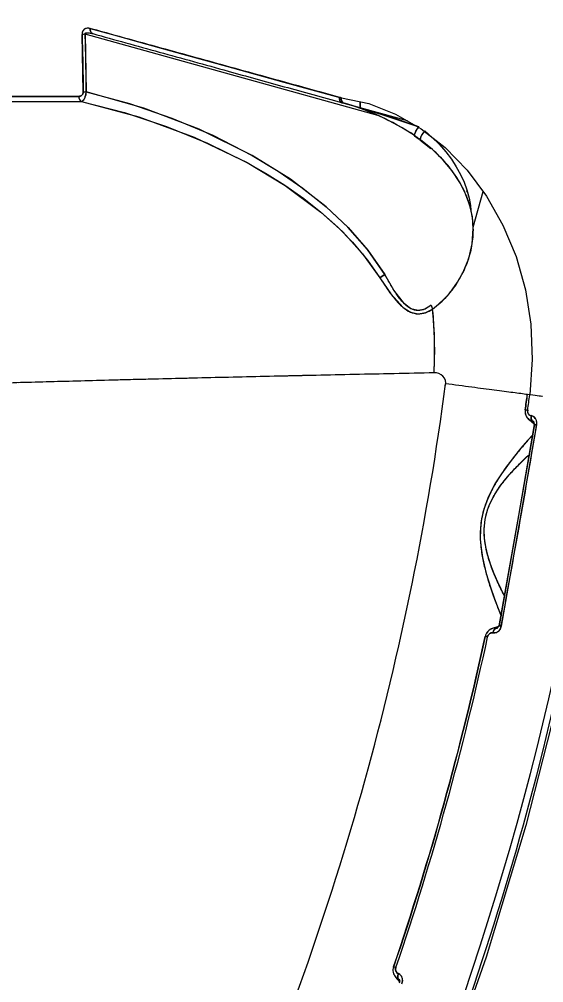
# Model space of a CAD drawing. Header units: millimetres. Extents: x -6879 to 7341, y -8047 to 7187.
# Drawn here: x -234.8 to -135.6, y -2555.5 to -2373.2 of the extents above; entities that cross this region are included whole.
import ezdxf

# ---------------------------------------------------------------- set-up
doc = ezdxf.new("R2010")
doc.units = ezdxf.units.MM
for name, color, linetype in [('DIKOM_ОБЪЕКТ', 7, 'Continuous'), ('DIKOM_РАЗМЕР_ЗОНА', 7, 'Continuous'), ('DIKOM_РАЗМЕР_ОБЪЕКТА', 7, 'Continuous')]:
    doc.layers.add(name, color=color, linetype=linetype)
doc.styles.add('style1', font='arial.ttf', dxfattribs={"width": 0.8})
doc.dimstyles.new('1-50', dxfattribs={"dimtxt": 300, "dimasz": 200, "dimexe": 100, "dimexo": 0, "dimgap": 100, "dimtad": 0, "dimdec": 0, "dimtxsty": 'style1', "dimcen": 0, "dimclrd": 7, "dimclre": 7, "dimadec": 1, "dimazin": 2, "dimtfac": 1, "dimtdec": 0, "dimtmove": 1, "dimatfit": 3, "dimfxl": 0, "dimlwd": 25, "dimlwe": 18, "dimarcsym": 0})

# ---------------------------------------------------------------- blocks, each defined once
blk = doc.blocks.new('*D19')
at = {"layer": 'Defpoints', "color": 0, "transparency": 16777216}
for p in [(5624.04, 6094.27), (-4435.35, 2864.29), (5624.04, -2640.11)]:
    blk.add_point(p, dxfattribs=at)
at = {"layer": 'DIKOM_РАЗМЕР_ОБЪЕКТА', "color": 7, "lineweight": 18, "transparency": 16777216}
for p, q in [((-4435.35, 2864.29), (-4435.35, 6194.27)), ((5624.04, -2640.11), (5624.04, 6194.27))]:
    blk.add_line(p, q, dxfattribs=at)
at = {"layer": 'DIKOM_РАЗМЕР_ОБЪЕКТА', "color": 7, "lineweight": 25, "transparency": 16777216}
for p, q in [((-4235.35, 6094.27), (2113.67, 6094.27)), ((5424.04, 6094.27), (3193.46, 6094.27))]:
    blk.add_line(p, q, dxfattribs=at)
at = {"layer": 'DIKOM_РАЗМЕР_ОБЪЕКТА', "color": 7, "transparency": 16777216}
for points in [[(-4235.35, 6127.6), (-4235.35, 6060.94), (-4435.35, 6094.27)], [(5424.04, 6127.6), (5424.04, 6060.94), (5624.04, 6094.27)]]:
    blk.add_solid(points, dxfattribs=at)
at = {"layer": 'DIKOM_РАЗМЕР_ОБЪЕКТА', "color": 0, "transparency": 16777216, "insert": (2653.56, 6094.27), "char_height": 300, "attachment_point": 5, "style": 'style1'}
blk.add_mtext('10100', dxfattribs=at)
blk = doc.blocks.new('*D17')
at = {"layer": 'Defpoints', "color": 0, "transparency": 16777216}
for p in [(-5935.35, 6990.27), (-5935.35, 998.27), (7340.79, -2830.86)]:
    blk.add_point(p, dxfattribs=at)
at = {"layer": 'DIKOM_РАЗМЕР_ЗОНА', "color": 7, "lineweight": 18, "transparency": 16777216}
for p, q in [((-5935.35, 998.27), (-5935.35, 7090.27)), ((7340.79, -2830.86), (7340.79, 7090.27))]:
    blk.add_line(p, q, dxfattribs=at)
at = {"layer": 'DIKOM_РАЗМЕР_ЗОНА', "color": 7, "lineweight": 25, "transparency": 16777216}
for p, q in [((-5735.35, 6990.27), (2016.67, 6990.27)), ((7140.79, 6990.27), (3096.46, 6990.27))]:
    blk.add_line(p, q, dxfattribs=at)
at = {"layer": 'DIKOM_РАЗМЕР_ЗОНА', "color": 7, "transparency": 16777216}
for points in [[(-5735.35, 7023.6), (-5735.35, 6956.94), (-5935.35, 6990.27)], [(7140.79, 7023.6), (7140.79, 6956.94), (7340.79, 6990.27)]]:
    blk.add_solid(points, dxfattribs=at)
at = {"layer": 'DIKOM_РАЗМЕР_ЗОНА', "color": 0, "transparency": 16777216, "insert": (2556.56, 6990.27), "char_height": 300, "attachment_point": 5, "style": 'style1'}
blk.add_mtext('13300', dxfattribs=at)

msp = doc.modelspace()

# ---------------------------------------------------------------- linework, layer by layer
at = {"layer": 'DIKOM_ОБЪЕКТ', "color": 7, "linetype": 'Continuous', "lineweight": 15}
for p, q in [((-222.68, -2386.99), (-222.89, -2376.08)), ((-166.95, -2391.4), (-222.3, -2376.05)), ((-222.3, -2376.05), (-222.09, -2386.97)), ((-166.95, -2391.4), (-222.3, -2376.05)), ((-174.17, -2387.99), (-174.13, -2388)), ((-174.13, -2388), (-173.86, -2388.06)), ((-173.88, -2388.94), (-173.73, -2389)), ((-173.81, -2388.98), (-173.79, -2388.98)), ((-173.68, -2389.01), (-173.8, -2388.98)), ((-173.77, -2388.99), (-173.8, -2388.98)), ((-173.74, -2389), (-173.77, -2388.99)), ((-161.36, -2392.43), (-172.12, -2389.44)), ((-161.36, -2392.43), (-172.12, -2389.44)), ((-170.31, -2388.82), (-170.31, -2389.95)), ((-170.31, -2389.95), (-170.31, -2388.82)), ((-160.05, -2395.25), (-159.16, -2395.89)), ((-158.1, -2394.34), (-158.1, -2394.35)), ((-158.1, -2394.34), (-158.1, -2394.35)), ((-159.02, -2396), (-156.94, -2397.67)), ((-148.92, -2412.54), (-147.05, -2405.79)), ((-138.24, -2444.27), (-138.7, -2444.21)), ((-138.63, -2447.16), (-139.09, -2447.1)), ((-139.09, -2447.1), (-138.63, -2447.16)), ((-137.93, -2448.24), (-137.96, -2448.23)), ((-137.96, -2448.23), (-137.93, -2448.24)), ((-143.98, -2488), (-137.26, -2449.88)), ((-136.93, -2449.95), (-143.64, -2488.04)), ((-138.37, -2448.96), (-137.38, -2449.73)), ((-137.68, -2449.27), (-138.29, -2449.01)), ((-137.42, -2449.48), (-137.68, -2449.27)), ((-137.66, -2449.27), (-137.49, -2449.36)), ((-137.49, -2449.36), (-137.66, -2449.27)), ((-137.63, -2448.3), (-137.53, -2448.4)), ((-137.21, -2449.9), (-136.94, -2450.05)), ((-137.21, -2449.9), (-136.94, -2450.05)), ((-136.93, -2449.64), (-136.93, -2449.64)), ((-144.15, -2488.11), (-145.34, -2488.49)), ((-144.59, -2488.43), (-144.26, -2488.32)), ((-143.63, -2487.95), (-143.93, -2487.99)), ((-143.63, -2487.95), (-143.93, -2487.99)), ((-143.8, -2488.02), (-143.63, -2487.99)), ((-143.63, -2487.99), (-143.8, -2488.02)), ((-143.75, -2488.34), (-143.74, -2488.33)), ((-146.65, -2489.99), (-146.2, -2490.09)), ((-146.2, -2490.09), (-146.65, -2489.99)), ((-146.26, -2489.88), (-146.32, -2489.9)), ((-145.2, -2489.31), (-145.18, -2489.31)), ((-145.18, -2489.31), (-145.2, -2489.31)), ((-144.7, -2488.44), (-144.59, -2488.43)), ((-144.37, -2488.41), (-144.56, -2488.44)), ((-144.56, -2488.44), (-144.37, -2488.41)), ((-163.98, -2552.47), (-163.54, -2552.62)), ((-163.54, -2552.62), (-163.98, -2552.47)), ((-163.73, -2552.72), (-163.69, -2552.77)), ((-163.06, -2553.81), (-163.08, -2553.8)), ((-163.08, -2553.8), (-163.06, -2553.81)), ((-162.78, -2553.93), (-162.7, -2554.05)), ((-163.62, -2554.43), (-162.8, -2555.38)), ((-163.01, -2554.87), (-163.56, -2554.5)), ((-163.01, -2554.87), (-162.79, -2555.13)), ((-162.84, -2555), (-162.99, -2554.87)), ((-162.84, -2555), (-162.99, -2554.87)), ((-162.34, -2555.38), (-162.35, -2555.38))]:
    msp.add_line(p, q, dxfattribs=at)
at = {"layer": 'DIKOM_ОБЪЕКТ', "color": 7, "linetype": 'Continuous', "lineweight": 15, "flags": 128}
for points in [[(-117.83, -2371.53), (-118.46, -2397.55), (-120.25, -2423.51), (-123.2, -2449.36), (-127.31, -2475.06), (-132.56, -2500.54), (-138.96, -2525.77), (-146.47, -2550.68), (-155.09, -2575.23), (-164.8, -2599.37), (-175.59, -2623.05), (-187.42, -2646.23), (-200.28, -2668.85)], [(-221.34, -2374.96), (-221.35, -2375.13), (-221.34, -2375.29), (-221.3, -2375.44), (-221.25, -2375.58), (-221.18, -2375.7), (-221.08, -2375.8), (-220.98, -2375.88), (-220.86, -2375.93)], [(-220.86, -2375.93), (-220.98, -2375.88), (-221.08, -2375.8), (-221.18, -2375.7), (-221.25, -2375.58), (-221.3, -2375.44), (-221.34, -2375.29), (-221.35, -2375.13), (-221.34, -2374.96)], [(-221.34, -2374.96), (-216.68, -2376.24), (-212.19, -2377.48), (-207.9, -2378.67), (-203.8, -2379.8), (-199.92, -2380.87), (-195.58, -2382.07), (-184.71, -2385.08), (-174.17, -2387.99)], [(-222.3, -2376.05), (-222.32, -2375.99), (-222.32, -2375.93), (-222.32, -2375.91), (-222.31, -2375.88), (-222.28, -2375.84), (-222.2, -2375.8), (-222.09, -2375.77), (-221.68, -2375.77), (-220.86, -2375.93)], [(-265.55, -2387.81), (-260.79, -2387.81), (-255.43, -2387.81), (-250.19, -2387.81), (-249.47, -2387.81), (-248.73, -2387.81), (-247.99, -2387.81), (-247.24, -2387.81), (-246.48, -2387.81), (-245.7, -2387.81), (-243.76, -2387.81), (-241.16, -2387.81), (-237.86, -2387.81), (-233.85, -2387.81), (-229.07, -2387.81), (-223.5, -2387.81)], [(-165.63, -2421.49), (-168.89, -2416.8), (-172.63, -2412.56), (-176.75, -2408.69), (-183.5, -2403.49), (-190.7, -2399.01), (-200.74, -2394.02), (-211.22, -2390.02), (-222.09, -2386.97)], [(-222.09, -2386.97), (-213.9, -2389.17), (-205.92, -2391.9), (-198.18, -2395.17), (-190.69, -2399.01), (-185.81, -2401.95), (-181.13, -2405.18), (-176.75, -2408.69), (-172.58, -2412.61), (-168.82, -2416.89), (-165.63, -2421.49)], [(-173.81, -2388.98), (-173.91, -2388.93), (-174, -2388.86), (-174.07, -2388.76), (-174.13, -2388.64), (-174.17, -2388.49), (-174.19, -2388.33), (-174.19, -2388.17), (-174.17, -2387.99)], [(-174.17, -2387.99), (-174.19, -2388.17), (-174.19, -2388.33), (-174.17, -2388.49), (-174.13, -2388.64), (-174.07, -2388.76), (-174, -2388.86), (-173.91, -2388.93), (-173.81, -2388.98)], [(-173.77, -2388.99), (-173.88, -2388.94), (-173.97, -2388.87), (-174.04, -2388.77), (-174.1, -2388.65), (-174.14, -2388.51), (-174.16, -2388.35), (-174.16, -2388.18), (-174.13, -2388)], [(-174.13, -2388), (-174.16, -2388.18), (-174.16, -2388.35), (-174.14, -2388.51), (-174.1, -2388.65), (-174.04, -2388.77), (-173.97, -2388.87), (-173.88, -2388.94), (-173.77, -2388.99)], [(-173.86, -2388.06), (-168.68, -2389.17), (-163.61, -2391.14), (-158.77, -2393.92), (-154.21, -2397.48), (-150.05, -2401.76), (-146.4, -2406.67), (-143.3, -2412.15), (-140.83, -2418.09), (-139.06, -2424.39), (-138.03, -2430.9), (-137.75, -2437.57), (-138.24, -2444.27)], [(-265, -2388.78), (-255.45, -2388.78), (-245.26, -2388.78), (-234.41, -2388.78), (-223, -2388.77)], [(-223, -2388.77), (-214.88, -2390.86), (-206.92, -2393.48), (-199.17, -2396.63), (-191.71, -2400.32), (-187.9, -2402.51), (-184.57, -2404.62), (-180.98, -2407.15), (-177.81, -2409.63), (-174.54, -2412.54), (-171.72, -2415.41), (-168.89, -2418.79), (-166.57, -2422.14)], [(-223, -2388.77), (-212.17, -2391.69), (-201.71, -2395.53), (-191.68, -2400.34), (-184.48, -2404.68), (-177.72, -2409.71), (-173.59, -2413.46), (-169.84, -2417.58), (-166.57, -2422.14)], [(-171.21, -2389.74), (-166.4, -2391.16), (-159.21, -2393.54)], [(-159.96, -2395.27), (-160.04, -2395.27), (-160.07, -2395.19), (-160.04, -2395.04), (-159.96, -2394.83), (-159.83, -2394.56), (-159.65, -2394.24), (-159.44, -2393.9), (-159.27, -2393.63)], [(-158.1, -2394.35), (-156.69, -2395.55), (-155.35, -2396.87), (-154.1, -2398.3), (-153.06, -2399.66), (-152.13, -2401.1), (-151.3, -2402.61), (-150.66, -2404.03), (-150.13, -2405.51), (-149.72, -2407.05), (-149.46, -2408.46), (-149.37, -2409.36)], [(-158.98, -2396.02), (-158.97, -2396.03), (-158.88, -2396.04)], [(-156.6, -2428.06), (-154.79, -2426.57), (-153.23, -2424.84), (-151.91, -2422.98), (-150.82, -2421.05), (-149.77, -2418.47), (-149.1, -2415.67), (-148.91, -2412.77), (-149.09, -2410.61), (-149.58, -2408.43), (-150.36, -2406.26), (-151.45, -2404.09), (-152.9, -2401.91), (-154.59, -2399.88), (-156.65, -2397.85), (-158.88, -2396.04)], [(-166.57, -2422.14), (-166.14, -2421.83), (-165.63, -2421.5)], [(-165.63, -2421.5), (-166.14, -2421.83), (-166.57, -2422.14)], [(-166.57, -2422.14), (-164.5, -2425.19), (-162.14, -2427.77), (-160.77, -2428.63), (-159.32, -2428.96), (-157.9, -2428.72), (-156.6, -2428.06)], [(-156.85, -2427.32), (-158.03, -2428.04), (-159.35, -2428.33), (-160.69, -2427.98), (-161.91, -2427.07), (-163.92, -2424.47), (-165.63, -2421.5)], [(-156.32, -2440.12), (-161.03, -2440.22), (-165.88, -2440.32), (-170.86, -2440.42), (-175.96, -2440.53), (-181.18, -2440.64), (-186.49, -2440.76), (-190.79, -2440.86), (-193.47, -2440.92), (-196.38, -2440.99), (-199.52, -2441.07), (-202.98, -2441.15), (-206.86, -2441.24), (-210.38, -2441.33), (-213.15, -2441.4), (-213.75, -2441.42), (-214.31, -2441.43), (-214.81, -2441.44), (-215.27, -2441.45), (-215.68, -2441.46), (-216.04, -2441.47), (-221.32, -2441.61), (-225.95, -2441.73), (-230.29, -2441.85), (-234.86, -2441.98)], [(-138.42, -2448.88), (-138.77, -2448.51), (-139.03, -2447.84), (-139.03, -2447.82)], [(-137.68, -2449.27), (-137.76, -2449.21), (-137.83, -2449.12), (-137.89, -2449.01), (-137.94, -2448.88), (-137.97, -2448.74), (-137.98, -2448.57), (-137.98, -2448.41), (-137.96, -2448.23)], [(-137.96, -2448.23), (-137.98, -2448.41), (-137.98, -2448.57), (-137.97, -2448.74), (-137.94, -2448.88), (-137.89, -2449.01), (-137.83, -2449.12), (-137.76, -2449.21), (-137.68, -2449.27)], [(-137.66, -2449.27), (-137.74, -2449.21), (-137.81, -2449.13), (-137.87, -2449.02), (-137.91, -2448.89), (-137.94, -2448.74), (-137.96, -2448.58), (-137.95, -2448.41), (-137.93, -2448.24)], [(-137.93, -2448.24), (-137.95, -2448.41), (-137.96, -2448.58), (-137.94, -2448.74), (-137.91, -2448.89), (-137.87, -2449.02), (-137.81, -2449.13), (-137.74, -2449.21), (-137.66, -2449.27)], [(-137.38, -2449.87), (-140.34, -2467.12), (-144.1, -2487.97)], [(-137.66, -2449.27), (-137.58, -2449.29), (-137.55, -2449.31)], [(-136.93, -2449.95), (-137.08, -2449.93), (-137.2, -2449.9), (-137.3, -2449.89), (-137.36, -2449.87), (-137.39, -2449.86), (-137.38, -2449.86), (-137.37, -2449.86)], [(-137.59, -2451.77), (-137.63, -2451.81), (-138.63, -2452.92), (-139.89, -2454.39), (-141.36, -2456.19), (-142.45, -2457.62), (-143.59, -2459.21), (-144.69, -2460.94), (-145.53, -2462.49), (-146.25, -2464.06), (-146.9, -2465.88), (-147.33, -2467.73), (-147.56, -2469.63), (-147.58, -2471.56), (-147.45, -2473.28), (-147.18, -2475.03), (-146.48, -2478.05), (-145.68, -2480.65), (-144.91, -2482.86), (-144.22, -2484.68), (-143.67, -2486.06), (-143.64, -2486.11)], [(-142.99, -2482.38), (-143, -2482.35), (-143.66, -2481.06), (-144.3, -2479.71), (-144.99, -2478.11), (-145.61, -2476.5), (-146.18, -2474.66), (-146.56, -2473.03), (-146.79, -2471.47), (-146.85, -2469.69), (-146.66, -2467.85), (-146.2, -2466.06), (-145.9, -2465.23), (-145.53, -2464.41), (-144.79, -2463.03), (-143.87, -2461.63), (-142.98, -2460.46), (-142.1, -2459.4), (-141.3, -2458.51), (-140.38, -2457.55), (-139.32, -2456.5), (-138.3, -2455.54), (-138.25, -2455.5)], [(-143.64, -2488.04), (-143.84, -2488.59), (-144.2, -2489.03), (-144.67, -2489.28), (-144.92, -2489.33), (-145.18, -2489.31)], [(-144.1, -2487.97), (-144.11, -2487.97), (-144.08, -2487.97), (-144.02, -2487.98), (-143.92, -2488), (-143.79, -2488.02), (-143.64, -2488.04)], [(-145.2, -2489.31), (-145.16, -2489.14), (-145.1, -2488.98), (-145.04, -2488.83), (-144.96, -2488.7), (-144.87, -2488.6), (-144.78, -2488.51), (-144.68, -2488.46), (-144.59, -2488.43)], [(-144.59, -2488.43), (-144.68, -2488.46), (-144.78, -2488.51), (-144.87, -2488.6), (-144.96, -2488.7), (-145.04, -2488.83), (-145.1, -2488.98), (-145.16, -2489.14), (-145.2, -2489.31)], [(-145.18, -2489.31), (-145.14, -2489.14), (-145.08, -2488.98), (-145.01, -2488.84), (-144.93, -2488.71), (-144.85, -2488.6), (-144.76, -2488.52), (-144.66, -2488.46), (-144.56, -2488.44)], [(-144.56, -2488.44), (-144.66, -2488.46), (-144.76, -2488.52), (-144.85, -2488.6), (-144.93, -2488.71), (-145.01, -2488.84), (-145.08, -2488.98), (-145.14, -2489.14), (-145.18, -2489.31)], [(-144.69, -2489.29), (-144.73, -2489.31), (-144.87, -2489.36)], [(-144.42, -2488.43), (-144.49, -2488.44), (-144.56, -2488.44)], [(-163.08, -2553.8), (-163.14, -2553.97), (-163.17, -2554.13), (-163.19, -2554.29), (-163.19, -2554.44), (-163.17, -2554.58), (-163.13, -2554.7), (-163.08, -2554.79), (-163.01, -2554.87)], [(-163.01, -2554.87), (-163.08, -2554.79), (-163.13, -2554.7), (-163.17, -2554.58), (-163.19, -2554.44), (-163.19, -2554.29), (-163.17, -2554.13), (-163.14, -2553.97), (-163.08, -2553.8)], [(-162.99, -2554.87), (-163.06, -2554.8), (-163.11, -2554.71), (-163.15, -2554.59), (-163.17, -2554.45), (-163.17, -2554.3), (-163.15, -2554.14), (-163.12, -2553.97), (-163.06, -2553.81)], [(-163.06, -2553.81), (-163.12, -2553.97), (-163.15, -2554.14), (-163.17, -2554.3), (-163.17, -2554.45), (-163.15, -2554.59), (-163.11, -2554.71), (-163.06, -2554.8), (-162.99, -2554.87)], [(-162.99, -2554.87), (-162.92, -2554.91), (-162.87, -2554.95)]]:
    msp.add_lwpolyline(points, dxfattribs=at)
at = {"layer": 'DIKOM_ОБЪЕКТ', "color": 7, "linetype": 'Continuous', "lineweight": 15}
for centre, radius, start, end in [((-698.7, -2370.54), 579.13, 329.09885, 359.90115), ((-698.7, -2370.54), 579.13, 329.09885, 359.90115), ((-698.7, -2370.54), 580.37, 344.5, 359.90145), ((-221.79, -2375.97), 1.11, 65.825, 190.4372), ((-221.81, -2389.33), 13.29, 92.0815, 94.6303), ((-221.81, -2389.33), 13.29, 92.0815, 94.6303), ((-223.45, -2387.03), 0.777, 266.9377, 3.4618), ((-222.45, -2387.9), 1.05, 174.9761, 238.4493), ((-222.45, -2387.9), 1.05, 174.9761, 238.4493), ((-224.3, -2387.05), 2.21, 305.9758, 1.9715), ((-221.95, -2401.5), 14.53, 90.5482, 92.871), ((-221.95, -2401.5), 14.53, 90.5482, 92.871), ((-172.86, -2388.27), 1.02, 168.4536, 230.6644), ((-185.39, -2432.72), 45.25, 55.9535, 75.2474), ((-233.44, -2605.47), 224.55, 70.6971, 74.591), ((-186.5, -2435.27), 48.03, 56.4627, 74.3092), ((-157.09, -2395.78), 3.06, 135.4236, 165.5158), ((-155.83, -2396.71), 3.27, 133.8704, 164.021), ((-154.84, -2397.22), 4.34, 138.5857, 162.2583), ((-165.64, -2421.49), 0.0123, 306.367, 348.2206), ((-165.64, -2421.49), 0.0131, 307.6816, 346.9724), ((-154.19, -2426.83), 2.71, 190.5729, 206.9709), ((-154.19, -2426.83), 2.71, 190.5729, 206.9708), ((-235.04, -2435.88), 78.83, 356.9135, 5.6962), ((-156.14, -2442.14), 2.03, 350.3611, 95.0891), ((-698.7, -2370.54), 549.25, 336.4952, 352.5048), ((-698.7, -2370.54), 549.25, 336.4952, 352.5048), ((-698.7, -2370.54), 564.82, 352.2097, 352.5048), ((-698.7, -2370.54), 564.82, 352.2097, 352.5048), ((-698.7, -2370.54), 564.88, 352.2097, 352.5048), ((-698.7, -2370.54), 564.88, 352.2097, 352.5048), ((-698.7, -2370.54), 565.29, 352.2097, 352.5048), ((-698.7, -2370.54), 565.29, 352.2097, 352.5048), ((-137.11, -2447.41), 2, 171.0283, 233.2617), ((-137.73, -2447.36), 0.92, 167.2016, 255.8238), ((-138.31, -2449.59), 1.43, 345.1341, 74.8975), ((-137.91, -2449.69), 0.55, 342.0726, 46.0283), ((-136.39, -2445.9), 4.09, 255.8626, 262.4454), ((-144.66, -2487.95), 0.55, 294.7171, 357.9274), ((-144.53, -2492.04), 4.1, 77.5626, 84.1407), ((-698.7, -2370.54), 564.82, 341.2097, 347.7903), ((-698.7, -2370.54), 564.82, 341.2097, 347.7903), ((-698.7, -2370.54), 564.88, 341.2097, 347.7903), ((-698.7, -2370.54), 564.88, 341.2097, 347.7903), ((-698.7, -2370.54), 565.29, 341.2097, 347.7903), ((-698.7, -2370.54), 565.29, 341.2097, 347.7903), ((-144.69, -2490.37), 2, 106.883, 168.9545), ((-144.79, -2490.17), 1.77, 105.0911, 152.2034), ((-145.29, -2490.2), 0.919, 84.5228, 172.8731), ((-698.7, -2370.54), 580.37, 329.09855, 344.5), ((-162.1, -2553.15), 2, 160.0283, 222.3459), ((-162.7, -2552.99), 0.92, 156.2016, 245.0776), ((-163.69, -2555.06), 1.43, 334.1341, 64.122), ((-163.32, -2555.24), 0.55, 331.0726, 35.683)]:
    msp.add_arc(centre, radius, start, end, dxfattribs=at)
for points, knots in [([(-221.34, -2374.96), (-221.67, -2374.91), (-222.09, -2374.85), (-222.54, -2375.15), (-222.74, -2375.39), (-222.87, -2375.71), (-222.88, -2375.96), (-222.89, -2376.08)], [0, 0, 0, 0, 0.498017, 0.623673, 0.7495, 0.874752, 1, 1, 1, 1]), ([(-174.17, -2387.99), (-178.81, -2386.71), (-188.1, -2384.14), (-200.46, -2380.72), (-211.57, -2377.66), (-218.08, -2375.86), (-221.34, -2374.96)], [0, 0, 0, 0, 0.2787661, 0.558214, 0.7786041, 1, 1, 1, 1]), ([(-222.89, -2376.08), (-222.83, -2378.12), (-222.72, -2381.75), (-222.69, -2385.39), (-222.68, -2386.99)], [0, 0, 0, 0, 0.5599972, 1, 1, 1, 1]), ([(-222.3, -2376.05), (-222.31, -2376.03), (-222.33, -2375.98), (-222.33, -2375.91), (-222.3, -2375.86), (-222.22, -2375.8), (-222.08, -2375.76), (-221.85, -2375.75), (-221.43, -2375.78), (-221.09, -2375.87), (-220.86, -2375.93)], [0, 0, 0, 0, 0.040244, 0.074722, 0.109159, 0.149298, 0.245984, 0.364967, 0.578713, 1, 1, 1, 1]), ([(-222.09, -2386.97), (-222.11, -2384.93), (-222.14, -2381.29), (-222.25, -2377.65), (-222.3, -2376.05)], [0, 0, 0, 0, 0.559997, 1, 1, 1, 1]), ([(-220.86, -2375.93), (-216.71, -2377.08), (-208.43, -2379.37), (-196.27, -2382.75), (-184.74, -2385.94), (-177.45, -2387.97), (-173.81, -2388.98)], [0, 0, 0, 0, 0.281582, 0.561653, 0.781003, 1, 1, 1, 1]), ([(-223.5, -2387.81), (-227.79, -2387.81), (-236.37, -2387.81), (-247.47, -2387.81), (-257.22, -2387.81), (-262.77, -2387.81), (-265.55, -2387.81)], [0, 0, 0, 0, 0.280203, 0.559922, 0.779771, 1, 1, 1, 1]), ([(-222.68, -2386.99), (-222.68, -2387.06), (-222.69, -2387.19), (-222.78, -2387.44), (-223.04, -2387.75), (-223.31, -2387.78), (-223.5, -2387.81)], [0, 0, 0, 0, 0.125421, 0.251043, 0.501275, 1, 1, 1, 1]), ([(-223, -2388.77), (-222.91, -2388.73), (-222.71, -2388.64), (-222.44, -2388.24), (-222.2, -2387.66), (-222.13, -2387.21), (-222.09, -2386.97)], [0, 0, 0, 0, 0.24622, 0.514343, 0.750725, 1, 1, 1, 1]), ([(-174.13, -2388), (-174.14, -2388), (-174.15, -2388), (-174.16, -2387.99), (-174.17, -2387.99)], [0, 0, 0, 0, 0.559996, 1, 1, 1, 1]), ([(-173.86, -2388.06), (-173.91, -2388.05), (-174, -2388.04), (-174.09, -2388.01), (-174.13, -2388)], [0, 0, 0, 0, 0.558645, 1, 1, 1, 1]), ([(-265, -2388.78), (-261.45, -2388.78), (-254.36, -2388.78), (-243.58, -2388.78), (-233.14, -2388.78), (-226.38, -2388.77), (-223, -2388.77)], [0, 0, 0, 0, 0.280207, 0.559927, 0.779774, 1, 1, 1, 1]), ([(-173.81, -2388.98), (-173.8, -2388.98), (-173.79, -2388.98), (-173.78, -2388.98), (-173.77, -2388.99)], [0, 0, 0, 0, 0.559721, 1, 1, 1, 1]), ([(-173.77, -2388.99), (-173.72, -2389), (-173.64, -2389.02), (-173.55, -2389.02), (-173.51, -2389.02)], [0, 0, 0, 0, 0.559197, 1, 1, 1, 1]), ([(-158.88, -2396.04), (-159.08, -2395.9), (-159.44, -2395.64), (-159.8, -2395.38), (-159.96, -2395.27)], [0, 0, 0, 0, 0.559661, 1, 1, 1, 1]), ([(-156.6, -2428.06), (-155.62, -2427.24), (-153.66, -2425.62), (-151.55, -2422.57), (-149.98, -2419.4), (-149.05, -2416.08), (-148.8, -2412.85), (-149.16, -2409.76), (-150.02, -2406.84), (-151.43, -2403.95), (-153.39, -2401.15), (-155.84, -2398.45), (-157.87, -2396.85), (-158.88, -2396.04)], [0, 0, 0, 0, 0.101222, 0.202178, 0.302356, 0.402375, 0.503048, 0.586403, 0.670417, 0.754024, 0.836081, 0.917838, 1, 1, 1, 1]), ([(-150.18, -2405.6), (-150.03, -2406), (-149.6, -2407.17), (-149.51, -2408.33), (-149.44, -2409.1)], [0, 0, 0, 0, 0.340719, 1, 1, 1, 1]), ([(-166.57, -2422.14), (-166.13, -2422.82), (-165.26, -2424.18), (-163.84, -2426.09), (-162.39, -2427.65), (-160.87, -2428.69), (-159.36, -2429.06), (-157.89, -2428.81), (-157.03, -2428.31), (-156.6, -2428.06)], [0, 0, 0, 0, 0.16278, 0.3257247, 0.4906848, 0.6172991, 0.7448302, 0.8726464, 1, 1, 1, 1]), ([(-156.85, -2427.32), (-157.24, -2427.59), (-158.01, -2428.12), (-159.34, -2428.44), (-160.7, -2428.09), (-162.04, -2427.05), (-163.3, -2425.48), (-164.51, -2423.55), (-165.26, -2422.18), (-165.63, -2421.5)], [0, 0, 0, 0, 0.12698, 0.251023, 0.373283, 0.496915, 0.66277, 0.83038, 1, 1, 1, 1]), ([(-156.32, -2440.12), (-156.25, -2437.86), (-156.12, -2433.82), (-156.45, -2429.82), (-156.6, -2428.06)], [0, 0, 0, 0, 0.5599282, 1, 1, 1, 1]), ([(-156.32, -2440.12), (-161.38, -2440.22), (-171.49, -2440.43), (-185.83, -2440.75), (-199.55, -2441.06), (-212.54, -2441.38), (-224.73, -2441.7), (-235.83, -2442), (-245.9, -2442.29), (-254.97, -2442.56), (-263.26, -2442.82), (-270.74, -2443.06), (-277.66, -2443.3), (-283.7, -2443.51), (-287.48, -2443.64), (-288.85, -2443.69), (-288.85, -2443.69)], [0, 0, 0, 0, 0.077671, 0.155424, 0.233461, 0.311984, 0.390383, 0.468318, 0.541562, 0.614751, 0.688056, 0.761651, 0.835681, 0.918012, 0.999874, 1, 1, 1, 1]), ([(-135.85, -2444.59), (-135.83, -2444.59), (-135.76, -2444.6), (-136.68, -2444.48), (-138.52, -2444.24), (-141.27, -2443.87), (-144.82, -2443.41), (-149.07, -2442.85), (-152.45, -2442.4), (-154.14, -2442.18)], [0, 0, 0, 0, 0.079282, 0.234581, 0.38988, 0.54241, 0.69494, 0.84747, 1, 1, 1, 1]), ([(-137.96, -2448.23), (-138.07, -2448.2), (-138.3, -2448.12), (-138.53, -2447.83), (-138.65, -2447.49), (-138.63, -2447.27), (-138.63, -2447.16)], [0, 0, 0, 0, 0.2797673, 0.559852, 0.7798294, 1, 1, 1, 1]), ([(-136.93, -2449.95), (-136.91, -2449.73), (-136.89, -2449.29), (-137.14, -2448.73), (-137.51, -2448.37), (-137.79, -2448.28), (-137.93, -2448.24)], [0, 0, 0, 0, 0.279515, 0.558946, 0.77931, 1, 1, 1, 1]), ([(-143.64, -2488.04), (-142.34, -2480.94), (-140.02, -2468.26), (-137.87, -2455.55), (-136.93, -2449.95)], [0, 0, 0, 0, 0.559995, 1, 1, 1, 1]), ([(-138.55, -2448.76), (-138.45, -2448.87), (-138.21, -2449.12), (-137.87, -2449.21), (-137.68, -2449.27)], [0, 0, 0, 0, 0.422348, 1, 1, 1, 1]), ([(-137.74, -2451.94), (-137.79, -2451.99), (-138.16, -2452.37), (-139.37, -2453.76), (-141, -2455.72), (-142.59, -2457.78), (-143.96, -2459.72), (-145.32, -2461.98), (-146.57, -2464.63), (-147.44, -2467.71), (-147.68, -2470.91), (-147.43, -2473.84), (-146.92, -2476.44), (-146.3, -2478.74), (-145.51, -2481.23), (-144.64, -2483.63), (-143.98, -2485.35), (-143.76, -2485.83), (-143.73, -2485.9)], [0, 0, 0, 0, 0.0171261, 0.1124802, 0.2076601, 0.2655533, 0.3233711, 0.3818087, 0.4405357, 0.4996878, 0.5588731, 0.6176439, 0.6762131, 0.7344225, 0.792266, 0.8878384, 0.983364, 1, 1, 1, 1]), ([(-143.07, -2482.23), (-143.48, -2481.41), (-144.21, -2479.97), (-145.33, -2477.33), (-146.16, -2474.91), (-146.7, -2472.51), (-146.92, -2470.25), (-146.74, -2467.84), (-146.08, -2465.51), (-145.1, -2463.47), (-143.77, -2461.41), (-142.16, -2459.41), (-140.25, -2457.39), (-138.93, -2456.1), (-138.37, -2455.61), (-138.37, -2455.61)], [0, 0, 0, 0, 0.126368, 0.221569, 0.316086, 0.378436, 0.439839, 0.500345, 0.560826, 0.622183, 0.684544, 0.778559, 0.873683, 0.999772, 1, 1, 1, 1]), ([(-145.18, -2489.31), (-144.99, -2489.32), (-144.61, -2489.33), (-144.12, -2489), (-143.78, -2488.55), (-143.69, -2488.21), (-143.64, -2488.04)], [0, 0, 0, 0, 0.279781, 0.559625, 0.779735, 1, 1, 1, 1]), ([(-146.2, -2490.09), (-146.15, -2489.95), (-146.07, -2489.68), (-145.79, -2489.42), (-145.48, -2489.29), (-145.29, -2489.3), (-145.2, -2489.31)], [0, 0, 0, 0, 0.278749, 0.558584, 0.779292, 1, 1, 1, 1]), ([(-144.59, -2488.43), (-144.85, -2488.4), (-145.17, -2488.37), (-145.45, -2488.55), (-145.5, -2488.59)], [0, 0, 0, 0, 0.795384, 1, 1, 1, 1]), ([(-163.08, -2553.8), (-163.19, -2553.74), (-163.4, -2553.63), (-163.57, -2553.3), (-163.62, -2552.94), (-163.57, -2552.73), (-163.54, -2552.62)], [0, 0, 0, 0, 0.2797673, 0.559852, 0.7798294, 1, 1, 1, 1]), ([(-162.4, -2555.69), (-162.35, -2555.47), (-162.24, -2555.04), (-162.38, -2554.45), (-162.67, -2554.02), (-162.93, -2553.88), (-163.06, -2553.81)], [0, 0, 0, 0, 0.279515, 0.558946, 0.77931, 1, 1, 1, 1]), ([(-163.77, -2554.21), (-163.69, -2554.33), (-163.5, -2554.63), (-163.19, -2554.78), (-163.01, -2554.87)], [0, 0, 0, 0, 0.422348, 1, 1, 1, 1])]:
    msp.add_open_spline(points, degree=3, knots=knots, dxfattribs=at)
for points in [[(-158.1, -2394.35), (-157.47, -2394.94)], [(-137.42, -2449.47), (-137.68, -2449.27)], [(-137.66, -2449.27), (-137.51, -2449.34)], [(-144.59, -2488.43), (-144.26, -2488.32)], [(-144.75, -2489.3), (-144.87, -2489.36)], [(-144.43, -2488.43), (-144.56, -2488.44)], [(-162.79, -2555.12), (-163.01, -2554.87)], [(-162.99, -2554.87), (-162.86, -2554.97)]]:
    msp.add_open_spline(points, degree=1, dxfattribs=at)

# ---------------------------------------------------------------- dimensions: what is measured, and where the dimension line sits
at = {"layer": 'DIKOM_РАЗМЕР_ЗОНА'}
dim = msp.add_linear_dim(base=(-5935.35, 6990.27), p1=(7340.79, -2830.86), p2=(-5935.35, 998.27), text='13300', dimstyle='1-50', override={"dimscale": 1, "dimtix": 0, "dimtofl": 1, "dimtmove": 1, "dimatfit": 3}, dxfattribs=at)
dim.commit()
dim.dimension.update_dxf_attribs({"geometry": '*D17', "text_midpoint": (2556.56, 6990.27), "dimtype": 160})
at = {"layer": 'DIKOM_РАЗМЕР_ОБЪЕКТА'}
dim = msp.add_linear_dim(base=(5624.04, 6094.27), p1=(-4435.35, 2864.29), p2=(5624.04, -2640.11), text='10100', dimstyle='1-50', override={"dimscale": 1, "dimtix": 0, "dimtofl": 1, "dimtmove": 1, "dimatfit": 3}, dxfattribs=at)
dim.commit()
dim.dimension.update_dxf_attribs({"geometry": '*D19', "text_midpoint": (2653.56, 6094.27), "dimtype": 160})

doc.saveas('drawing.dxf')
